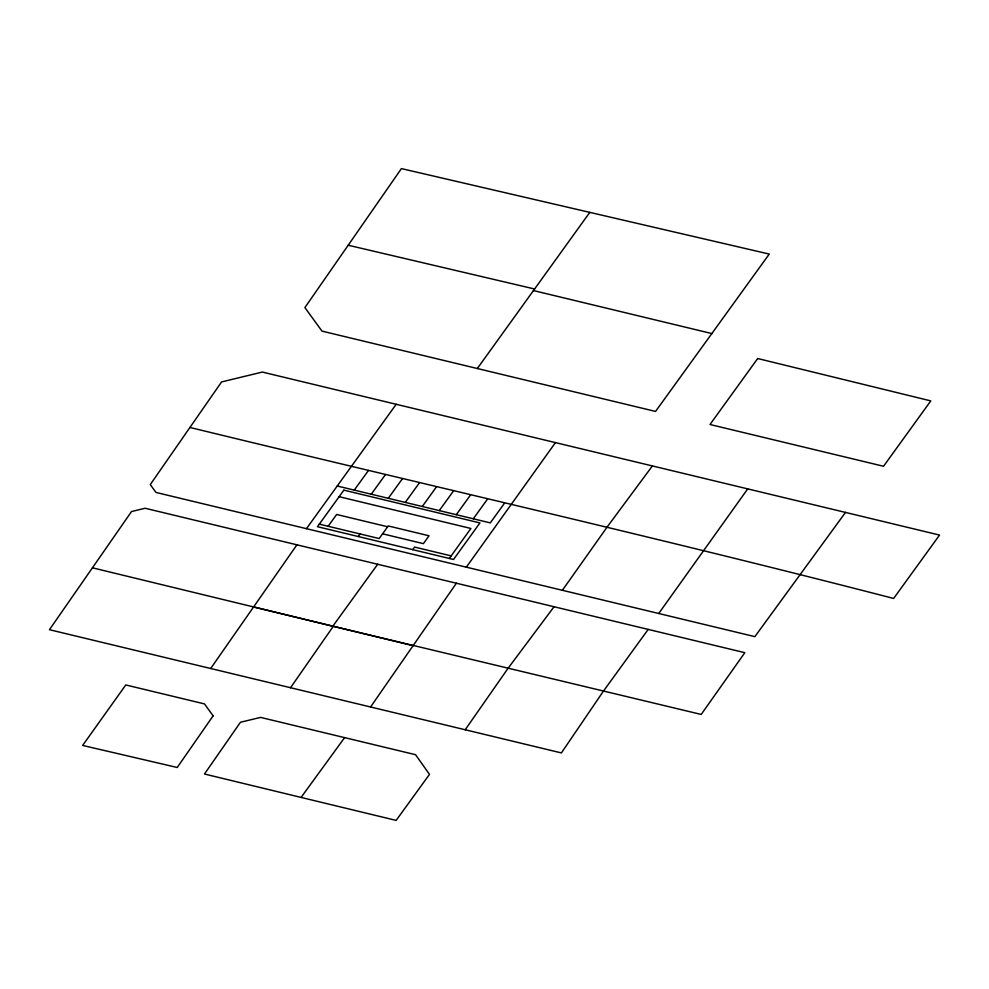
<?xml version="1.0" encoding="UTF-8"?>
<svg xmlns="http://www.w3.org/2000/svg" width="989" height="989" viewBox="0 0 989 989"><rect width="100%" height="100%" fill="white"/><g stroke="black" fill="none" stroke-linecap="round" stroke-linejoin="round"><path stroke-width="1.48" d="M370.554 707.011L456.386 583.213M189.937 427.458L150.279 484.585L155.965 492.435L754.867 636.644L845.496 512.413L939.55 535.074L893.636 598.456C659.91 538.004 424.491 484.598 189.937 427.458L221.573 381.939L262.32 372.062L845.496 512.413M290.519 687.751L333.293 626.297L701.201 714.441L744.816 652.678L145.123 508.259L131.525 511.548L49.45 629.696L210.682 668.502L296.923 544.815M210.682 668.502L465.189 729.758L507.765 668.712L554.038 606.739M562.37 590.309L607.444 526.618L652.369 465.967M555.447 442.615L466.338 567.167M658.723 613.501L747.684 488.925M477.328 368.514L589.79 212.375M449.303 558.464L470.9 528.46L339.14 496.701M306.454 528.658L396.193 404.291M328.15 526.259L336.656 514.478L387.663 526.766M354.26 490.111L368.452 470.48M371.271 494.203L385.45 474.572M358.278 536.533L360.144 533.961M388.269 498.308L402.461 478.676M405.267 502.4L419.46 482.768M422.278 506.492L436.458 486.86M439.277 510.596L453.469 490.952M412.697 549.637L414.552 547.065L451.157 555.88M456.288 514.688L470.467 495.056M473.286 518.78L487.478 499.148M504.477 503.24L490.284 522.884L337.261 486.019M711.833 333.553L655.546 411.424L321.994 331.117L304.896 307.591L401.41 168.6L769.257 254.074L711.833 333.553L533.454 290.568M377.699 564.249L332.823 626.198L253.617 606.949M648.203 629.387L603.179 691.484L561.381 752.926L465.189 729.758M301.089 797.418L396.144 820.4L429.498 774.375L415.528 754.694L260.552 717.396L240.438 722.267L204.476 774.016L301.089 797.418L344.605 737.633M348.202 245.223L534.604 288.998M382.57 533.813L423.379 543.641L429.053 535.791L388.244 525.963L379.158 538.548L319.311 524.133M92.447 567.81L413.081 645.693M213.13 715.826L177.229 767.489L82.643 745.434L125.788 684.957L204.476 703.908L213.13 715.826M343.875 490.148L317.457 526.704L453.518 559.477L479.937 522.921L343.875 490.148M757.685 358.525L710.003 424.504L883.536 466.264L930.797 400.891L757.685 358.525"/></g></svg>
